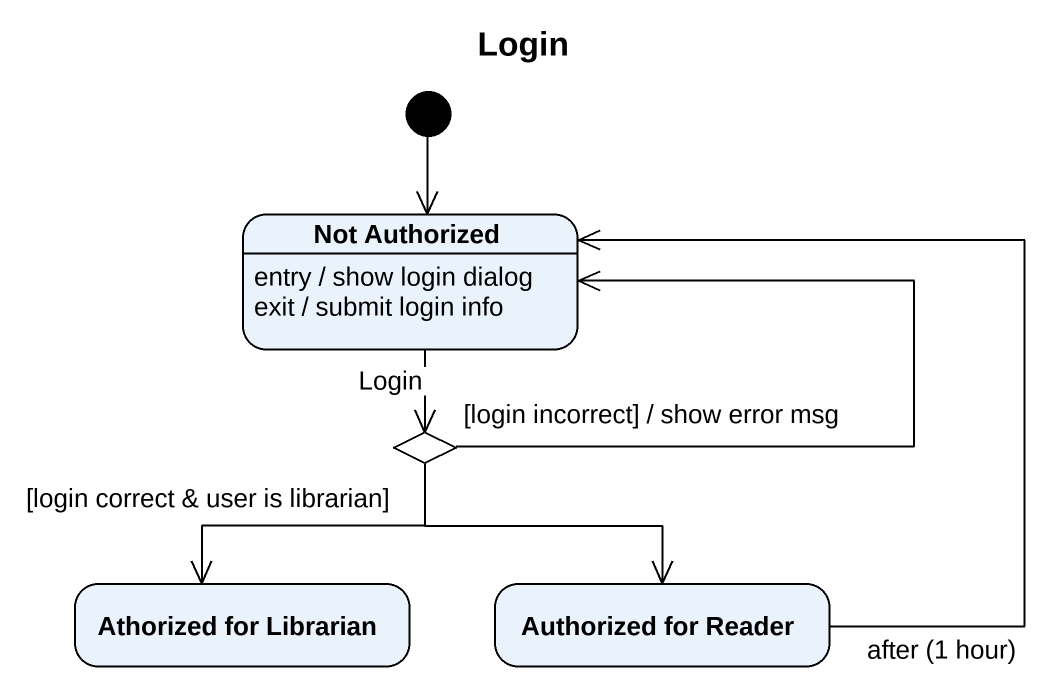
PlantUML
@startuml
title Login
hide empty description
state "Not Authorized" as Not_Authorized
Not_Authorized : entry / show login dialog
Not_Authorized : exit / submit login info
state choice1 <<choice>>
state "Athorized for Librarian" as Athorized_for_Librarian
state "Authorized for Reader" as Authorized_for_Reader
[*] --> Not_Authorized
Not_Authorized --> choice1 : Login
choice1 -up-> Not_Authorized : [login incorrect] / show error msg
choice1 --> Athorized_for_Librarian : [login correct & user is librarian]
choice1 --> Authorized_for_Reader
Authorized_for_Reader -up-> Not_Authorized : after (1 hour)
@enduml
